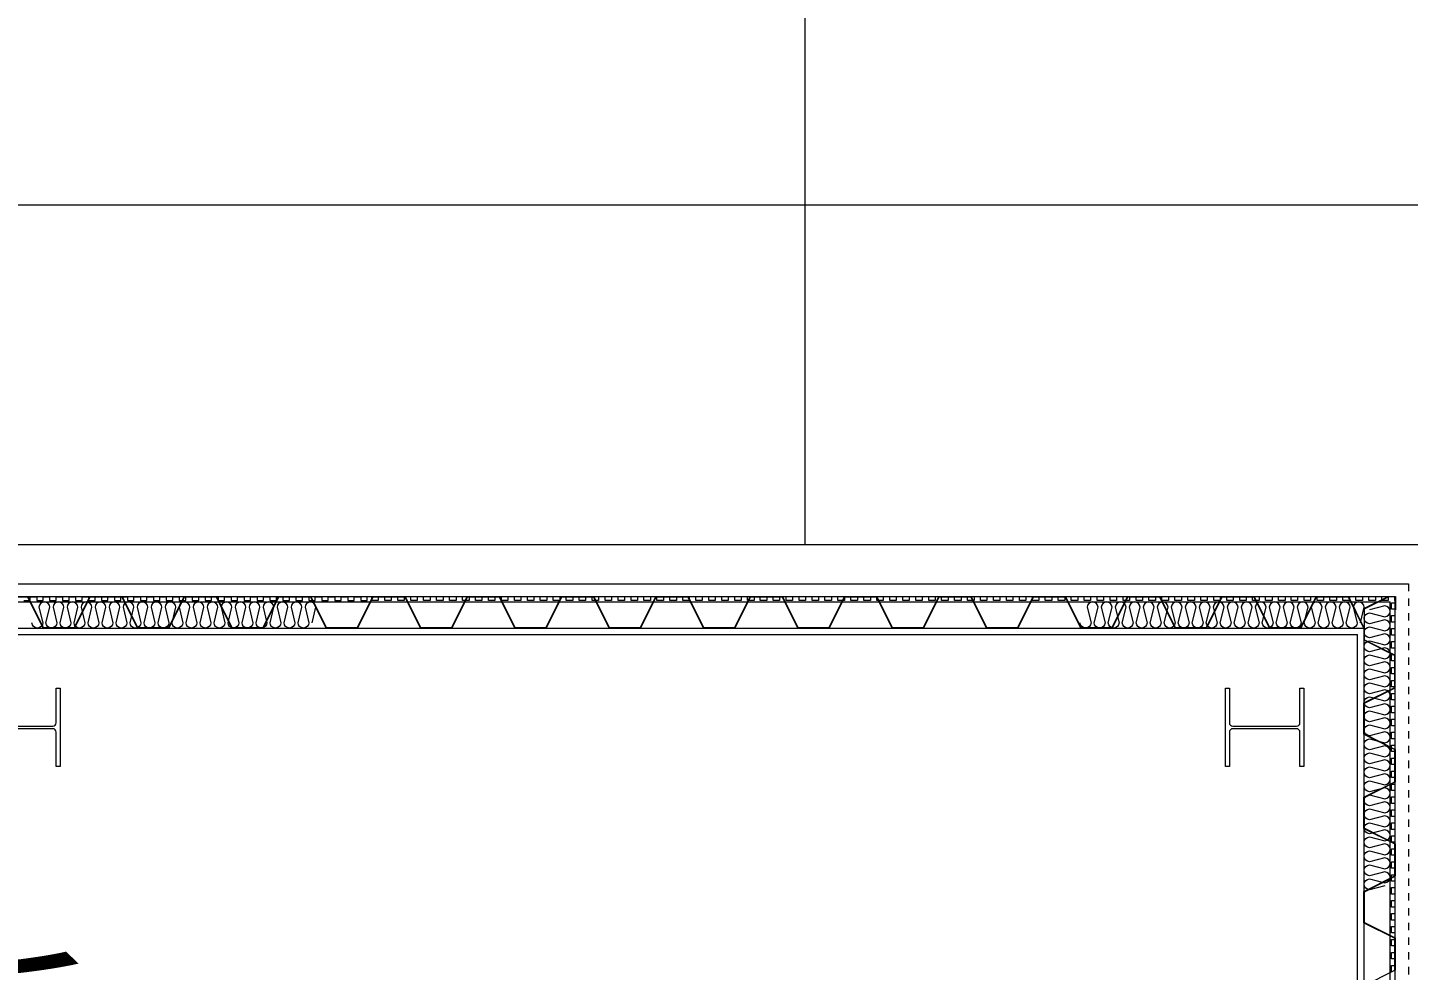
# Model space of a CAD drawing. Extents: x -32000 to 401936, y -48083 to 131250.
# Drawn here: x 9025 to 14310, y 66069 to 69680 of the extents above; entities that cross this region are included whole.
import ezdxf
from ezdxf.enums import TextEntityAlignment as Align

# ---------------------------------------------------------------- set-up
doc = ezdxf.new("R2010")
doc.units = 0
doc.header["$LTSCALE"] = 10
doc.linetypes.add('XFM7P40ICA$0$H12PL4$0$TAI_虛線', pattern=[5.644, 2.822, -2.822])
for name, color, linetype in [('H12PL4$0$A-WALL-EX', 252, 'Continuous'), ('H12PL4$0$A-ZONE', 252, 'Continuous'), ('XFM7P40ICA$0$H12PL4$0$A-CLNG', 252, 'Continuous'), ('XFM7P40ICA$0$H12PL4$0$A-WALL-EX', 252, 'Continuous'), ('XFM7P40ICA$0$H12PL4$0$Hattch', 252, 'Continuous'), ('XFM7P40ICA$0$H12PL4$0$L40_19_GW', 252, 'Continuous'), ('XFM7P40ICA$0$H12PL4$0$L40_19_MEJI', 252, 'Continuous'), ('XFM7P40ICA$0$H12PL4$0$L40_19_SIAGE1', 252, 'Continuous'), ('XFM7P40ICA$0$H12PL4$0$L40_19_SIAGE2', 252, 'Continuous'), ('XFM7P40ICA$0$H12PL4$0$L40_19_SIAGE3', 252, 'Continuous'), ('XFM7P40ICA$0$H12PL4$0$L40_19_STEEL2', 252, 'Continuous'), ('XFM7P40ICA$0$H12PL4$0$L40_19_SUGATA3', 252, 'Continuous')]:
    doc.layers.add(name, color=color, linetype=linetype)
doc.styles.add('H12PL4$0$Standard', font='', dxfattribs={"width": 0.8})
doc.styles.get('H12PL4$0$Standard').set_extended_font_data('Microsoft JhengHei')

# ---------------------------------------------------------------- blocks, each defined once
blk = doc.blocks.new('XFM7P40ICA$0$H12PL4')
at = {"layer": 'XFM7P40ICA$0$H12PL4$0$A-CLNG', "linetype": 'XFM7P40ICA$0$H12PL4$0$TAI_虛線', "lineweight": 0, "flags": 128}
for points in [[(1450, 67550), (14310, 67550)], [(14310, 67550), (14310, 59450)]]:
    blk.add_lwpolyline(points, dxfattribs=at)
at = {"layer": 'XFM7P40ICA$0$H12PL4$0$A-WALL-EX', "lineweight": 0, "flags": 128}
for points in [[(14140, 67500), (1620, 67500)], [(14260, 67500), (14140, 67500)], [(14260, 59500), (14260, 67500)], [(1620, 67380), (14140, 67380)], [(14140, 67380), (14140, 59620)]]:
    blk.add_lwpolyline(points, dxfattribs=at)
at = {"layer": 'XFM7P40ICA$0$H12PL4$0$Hattch', "lineweight": 0}
for p, q in [((8902.2, 67500), (9026, 67500)), ((9085.1, 67380), (9026, 67498.3)), ((9086.2, 67381.7), (9027, 67500)), ((9204.1, 67381.7), (9263.2, 67500)), ((9205.1, 67380), (9264.3, 67498.3)), ((9263.2, 67500), (9387, 67500)), ((9386, 67498.3), (9264.3, 67498.3)), ((9446.2, 67380), (9387, 67498.3)), ((9447.2, 67381.7), (9388, 67500)), ((9565.1, 67381.7), (9624.3, 67500)), ((9566.2, 67380), (9625.3, 67498.3)), ((9624.3, 67500), (9748, 67500)), ((9747, 67498.3), (9625.3, 67498.3)), ((9807.2, 67380), (9748, 67498.3)), ((9808.2, 67381.7), (9749.1, 67500)), ((9926.2, 67381.7), (9985.3, 67500)), ((9927.2, 67380), (9986.4, 67498.3)), ((9985.3, 67500), (10109.1, 67500)), ((10108, 67498.3), (9986.4, 67498.3)), ((10168.2, 67380), (10109.1, 67498.3)), ((10169.3, 67381.7), (10110.1, 67500)), ((10287.2, 67381.7), (10346.4, 67500)), ((10288.2, 67380), (10347.4, 67498.3)), ((10346.4, 67500), (10470.1, 67500)), ((10469.1, 67498.3), (10347.4, 67498.3)), ((10529.3, 67380), (10470.1, 67498.3)), ((10530.3, 67381.7), (10471.1, 67500)), ((10648.2, 67381.7), (10707.4, 67500)), ((10649.3, 67380), (10708.4, 67498.3)), ((10707.4, 67500), (10831.1, 67500)), ((10830.1, 67498.3), (10708.4, 67498.3)), ((10890.3, 67380), (10831.1, 67498.3)), ((10891.3, 67381.7), (10832.2, 67500)), ((11009.3, 67381.7), (11068.4, 67500)), ((11010.3, 67380), (11069.5, 67498.3)), ((11068.4, 67500), (11192.2, 67500)), ((11191.1, 67498.3), (11069.5, 67498.3)), ((11251.3, 67380), (11192.2, 67498.3)), ((11252.4, 67381.7), (11193.2, 67500)), ((11370.3, 67381.7), (11429.5, 67500)), ((11371.3, 67380), (11430.5, 67498.3)), ((11429.5, 67500), (11553.2, 67500)), ((11552.2, 67498.3), (11430.5, 67498.3)), ((11612.4, 67380), (11553.2, 67498.3)), ((11613.4, 67381.7), (11554.3, 67500)), ((11731.3, 67381.7), (11790.5, 67500)), ((11732.4, 67380), (11791.5, 67498.3)), ((11790.5, 67500), (11914.3, 67500)), ((11913.2, 67498.3), (11791.5, 67498.3)), ((11973.4, 67380), (11914.3, 67498.3)), ((11974.5, 67381.7), (11915.3, 67500)), ((12092.4, 67381.7), (12151.5, 67500)), ((12093.4, 67380), (12152.6, 67498.3)), ((12151.5, 67500), (12275.3, 67500)), ((12274.3, 67498.3), (12152.6, 67498.3)), ((12334.5, 67380), (12275.3, 67498.3)), ((12335.5, 67381.7), (12276.3, 67500)), ((12453.4, 67381.7), (12512.6, 67500)), ((12454.5, 67380), (12513.6, 67498.3)), ((12512.6, 67500), (12636.3, 67500)), ((12635.3, 67498.3), (12513.6, 67498.3)), ((12695.5, 67380), (12636.3, 67498.3)), ((12696.5, 67381.7), (12637.4, 67500)), ((12814.5, 67381.7), (12873.6, 67500)), ((12815.5, 67380), (12874.7, 67498.3)), ((12873.6, 67500), (12997.4, 67500)), ((12996.3, 67498.3), (12874.7, 67498.3)), ((13056.5, 67380), (12997.4, 67498.3)), ((13057.6, 67381.7), (12998.4, 67500)), ((13175.5, 67381.7), (13234.7, 67500)), ((13176.5, 67380), (13235.7, 67498.3)), ((13234.7, 67500), (13358.4, 67500)), ((13357.4, 67498.3), (13235.7, 67498.3)), ((13417.6, 67380), (13358.4, 67498.3)), ((13418.6, 67381.7), (13359.5, 67500)), ((13536.5, 67381.7), (13595.7, 67500)), ((13537.6, 67380), (13596.7, 67498.3)), ((13595.7, 67500), (13719.5, 67500)), ((13718.4, 67498.3), (13596.7, 67498.3)), ((13778.6, 67380), (13719.5, 67498.3)), ((13779.7, 67381.7), (13720.5, 67500)), ((13897.6, 67381.7), (13956.7, 67500)), ((13898.6, 67380), (13957.8, 67498.3)), ((13956.7, 67500), (14080.5, 67500)), ((14079.5, 67498.3), (13957.8, 67498.3)), ((14139.7, 67380), (14080.5, 67498.3)), ((14140, 67383.1), (14081.5, 67500)), ((14140, 67455), (14230, 67500)), ((14141.7, 67454), (14233.8, 67500)), ((14141.7, 67381.7), (14141.7, 67454)), ((9205.1, 67380), (9085.1, 67380)), ((9204.1, 67381.7), (9086.2, 67381.7)), ((9566.2, 67380), (9446.2, 67380)), ((9565.1, 67381.7), (9447.2, 67381.7)), ((9927.2, 67380), (9807.2, 67380)), ((9926.2, 67381.7), (9808.2, 67381.7)), ((10288.2, 67380), (10168.2, 67380)), ((10287.2, 67381.7), (10169.3, 67381.7)), ((10649.3, 67380), (10529.3, 67380)), ((10648.2, 67381.7), (10530.3, 67381.7)), ((11010.3, 67380), (10890.3, 67380)), ((11009.3, 67381.7), (10891.3, 67381.7)), ((11371.3, 67380), (11251.3, 67380)), ((11370.3, 67381.7), (11252.4, 67381.7)), ((11732.4, 67380), (11612.4, 67380)), ((11731.3, 67381.7), (11613.4, 67381.7)), ((12093.4, 67380), (11973.4, 67380)), ((12092.4, 67381.7), (11974.5, 67381.7)), ((12454.5, 67380), (12334.5, 67380)), ((12453.4, 67381.7), (12335.5, 67381.7)), ((12815.5, 67380), (12695.5, 67380)), ((12814.5, 67381.7), (12696.5, 67381.7)), ((13176.5, 67380), (13056.5, 67380)), ((13175.5, 67381.7), (13057.6, 67381.7)), ((13537.6, 67380), (13417.6, 67380)), ((13536.5, 67381.7), (13418.6, 67381.7)), ((13898.6, 67380), (13778.6, 67380)), ((13897.6, 67381.7), (13779.7, 67381.7)), ((14141.7, 67380), (14141.7, 67381.7)), ((14141.7, 67336), (14141.7, 67380)), ((14140, 67335), (14258.3, 67275.8)), ((14141.7, 67336), (14260, 67276.9)), ((14258.3, 67154.2), (14258.3, 67275.8)), ((14140, 67094), (14258.3, 67153.1)), ((14141.7, 67092.9), (14260, 67152.1)), ((14140, 66974), (14140, 67094)), ((14141.7, 66975), (14141.7, 67092.9)), ((14140, 66974), (14258.3, 66914.8)), ((14141.7, 66975), (14260, 66915.8)), ((14258.3, 66793.1), (14258.3, 66914.8)), ((14260, 66915.8), (14260, 66792.1)), ((14140, 66732.9), (14258.3, 66792.1)), ((14141.7, 66731.9), (14260, 66791)), ((14140, 66612.9), (14140, 66732.9)), ((14141.7, 66614), (14141.7, 66731.9)), ((14140, 66612.9), (14258.3, 66553.8)), ((14141.7, 66614), (14260, 66554.8)), ((14258.3, 66432.1), (14258.3, 66553.8)), ((14260, 66554.8), (14260, 66431)), ((14140, 66371.9), (14258.3, 66431)), ((14141.7, 66370.8), (14260, 66430)), ((14140, 66251.9), (14140, 66371.9)), ((14141.7, 66252.9), (14141.7, 66370.8)), ((14140, 66251.9), (14258.3, 66192.7)), ((14141.7, 66252.9), (14260, 66193.8)), ((14258.3, 66071), (14258.3, 66192.7)), ((14260, 66193.8), (14260, 66070)), ((14140, 66010.8), (14258.3, 66070))]:
    blk.add_line(p, q, dxfattribs=at)
at = {"layer": 'XFM7P40ICA$0$H12PL4$0$L40_19_GW', "lineweight": 0, "flags": 128}
for points in [[(10114.2, 67401.1), (10128.6, 67459.9, 1), (10087.4, 67459.9), (10101.8, 67401.1, -1), (10060.6, 67401.1), (10075, 67459.9, 1), (10033.8, 67459.9), (10048.2, 67401.1, -1), (10007, 67401.1), (10021.4, 67459.9, 1), (9980.2, 67459.9), (9994.6, 67401.1, -1), (9953.4, 67401.1), (9967.8, 67459.9, 1), (9926.6, 67459.9), (9941, 67401.1, -1), (9899.8, 67401.1), (9914.2, 67459.9, 1), (9873, 67459.9), (9887.4, 67401.1, -1), (9846.2, 67401.1), (9860.6, 67459.9, 1), (9819.4, 67459.9), (9833.8, 67401.1, -1), (9792.6, 67401.1), (9807, 67459.9, 1), (9765.8, 67459.9), (9780.2, 67401.1, -1), (9739, 67401.1), (9753.4, 67459.9, 1), (9712.2, 67459.9), (9726.6, 67401.1, -1), (9685.4, 67401.1), (9699.8, 67459.9, 1), (9658.6, 67459.9), (9673, 67401.1, -1), (9631.8, 67401.1), (9646.2, 67459.9, 1), (9605, 67459.9), (9619.4, 67401.1, -1), (9578.2, 67401.1), (9592.6, 67459.9, 1), (9551.4, 67459.9), (9565.8, 67401.1, -1), (9524.6, 67401.1), (9539, 67459.9, 1), (9497.8, 67459.9), (9512.2, 67401.1, -1), (9471, 67401.1), (9485.4, 67459.9, 1), (9444.2, 67459.9), (9458.6, 67401.1, -1), (9417.4, 67401.1), (9431.8, 67459.9, 1), (9390.6, 67459.9), (9405, 67401.1, -1), (9363.8, 67401.1), (9378.2, 67459.9, 1), (9337, 67459.9), (9351.4, 67401.1, -1), (9310.2, 67401.1), (9324.6, 67459.9, 1), (9283.4, 67459.9), (9297.8, 67401.1, -1), (9256.6, 67401.1), (9271, 67459.9, 1), (9229.8, 67459.9), (9244.2, 67401.1, -1), (9203, 67401.1), (9217.4, 67459.9, 1), (9176.2, 67459.9), (9190.6, 67401.1, -1), (9149.4, 67401.1), (9163.8, 67459.9, 1), (9122.6, 67459.9), (9137, 67401.1, -1), (9095.8, 67401.1), (9110.2, 67459.9, 1), (9069, 67459.9), (9083.4, 67401.1, -1), (9042.2, 67401.1)], [(14126.1, 67401.1), (14140.5, 67459.9, 1), (14099.3, 67459.9), (14113.7, 67401.1, -1), (14072.5, 67401.1), (14086.9, 67459.9, 1), (14045.7, 67459.9), (14060.1, 67401.1, -1), (14018.9, 67401.1), (14033.3, 67459.9, 1), (13992.1, 67459.9), (14006.5, 67401.1, -1), (13965.3, 67401.1), (13979.7, 67459.9, 1), (13938.5, 67459.9), (13952.9, 67401.1, -1), (13911.7, 67401.1), (13926.1, 67459.9, 1), (13884.9, 67459.9), (13899.3, 67401.1, -1), (13858.1, 67401.1), (13872.5, 67459.9, 1), (13831.3, 67459.9), (13845.7, 67401.1, -1), (13804.5, 67401.1), (13818.9, 67459.9, 1), (13777.7, 67459.9), (13792.1, 67401.1, -1), (13750.9, 67401.1), (13765.3, 67459.9, 1), (13724.1, 67459.9), (13738.5, 67401.1, -1), (13697.3, 67401.1), (13711.7, 67459.9, 1), (13670.5, 67459.9), (13684.9, 67401.1, -1), (13643.7, 67401.1), (13658.1, 67459.9, 1), (13616.9, 67459.9), (13631.3, 67401.1, -1), (13590.1, 67401.1), (13604.5, 67459.9, 1), (13563.3, 67459.9), (13577.7, 67401.1, -1), (13536.5, 67401.1), (13550.9, 67459.9, 1), (13509.7, 67459.9), (13524.1, 67401.1, -1), (13482.9, 67401.1), (13497.3, 67459.9, 1), (13456.1, 67459.9), (13470.5, 67401.1, -1), (13429.3, 67401.1), (13443.7, 67459.9, 1), (13402.5, 67459.9), (13416.9, 67401.1, -1), (13375.7, 67401.1), (13390.1, 67459.9, 1), (13348.9, 67459.9), (13363.3, 67401.1, -1), (13322.1, 67401.1), (13336.5, 67459.9, 1), (13295.3, 67459.9), (13309.7, 67401.1, -1), (13268.5, 67401.1), (13282.9, 67459.9, 1), (13241.7, 67459.9), (13256.1, 67401.1, -1), (13214.9, 67401.1), (13229.3, 67459.9, 1), (13188.1, 67459.9), (13202.5, 67401.1, -1), (13161.3, 67401.1), (13175.7, 67459.9, 1), (13134.5, 67459.9), (13148.9, 67401.1, -1), (13107.7, 67401.1), (13122.1, 67459.9, 1), (13080.9, 67459.9), (13095.3, 67401.1, -1), (13054.1, 67401.1)], [(14219.9, 66393), (14161.1, 66378.6, -1), (14161.1, 66419.8), (14219.9, 66405.4, 1), (14219.9, 66446.6), (14161.1, 66432.2, -1), (14161.1, 66473.4), (14219.9, 66459, 1), (14219.9, 66500.2), (14161.1, 66485.8, -1), (14161.1, 66527), (14219.9, 66512.6, 1), (14219.9, 66553.8), (14161.1, 66539.4, -1), (14161.1, 66580.6), (14219.9, 66566.2, 1), (14219.9, 66607.4), (14161.1, 66593, -1), (14161.1, 66634.2), (14219.9, 66619.8, 1), (14219.9, 66661), (14161.1, 66646.6, -1), (14161.1, 66687.8), (14219.9, 66673.4, 1), (14219.9, 66714.6), (14161.1, 66700.2, -1), (14161.1, 66741.4), (14219.9, 66727, 1), (14219.9, 66768.2), (14161.1, 66753.8, -1), (14161.1, 66795), (14219.9, 66780.6, 1), (14219.9, 66821.8), (14161.1, 66807.4, -1), (14161.1, 66848.6), (14219.9, 66834.2, 1), (14219.9, 66875.4), (14161.1, 66861, -1), (14161.1, 66902.2), (14219.9, 66887.8, 1), (14219.9, 66929), (14161.1, 66914.6, -1), (14161.1, 66955.8), (14219.9, 66941.4, 1), (14219.9, 66982.6), (14161.1, 66968.2, -1), (14161.1, 67009.4), (14219.9, 66995, 1), (14219.9, 67036.2), (14161.1, 67021.8, -1), (14161.1, 67063), (14219.9, 67048.6, 1), (14219.9, 67089.8), (14161.1, 67075.4, -1), (14161.1, 67116.6), (14219.9, 67102.2, 1), (14219.9, 67143.4), (14161.1, 67129, -1), (14161.1, 67170.2), (14219.9, 67155.8, 1), (14219.9, 67197), (14161.1, 67182.6, -1), (14161.1, 67223.8), (14219.9, 67209.4, 1), (14219.9, 67250.6), (14161.1, 67236.2, -1), (14161.1, 67277.4), (14219.9, 67263, 1), (14219.9, 67304.2), (14161.1, 67289.8, -1), (14161.1, 67331), (14219.9, 67316.6, 1), (14219.9, 67357.8), (14161.1, 67343.4, -1), (14161.1, 67384.6), (14219.9, 67370.2, 1), (14219.9, 67411.4), (14161.1, 67397, -1), (14161.1, 67438.2), (14219.9, 67423.8, 1), (14219.9, 67465), (14161.1, 67450.6)]]:
    blk.add_lwpolyline(points, format="xyb", dxfattribs=at)
at = {"layer": 'XFM7P40ICA$0$H12PL4$0$L40_19_MEJI', "lineweight": 0}
for p, q in [((12000, 82050), (12000, 67700)), ((17300, 69000), (4350, 69000))]:
    blk.add_line(p, q, dxfattribs=at)
at = {"layer": 'XFM7P40ICA$0$H12PL4$0$L40_19_SIAGE1', "lineweight": 0}
for p in [(4075, 67355.5), (14115.5, 60600)]:
    blk.add_line(p, (14115.5, 67355.5), dxfattribs=at)
at = {"layer": 'XFM7P40ICA$0$H12PL4$0$L40_19_SIAGE1', "lineweight": 0, "flags": 128}
blk.add_lwpolyline([(14210.4, 67501.2), (14261.2, 67501.2), (14261.2, 67450.4)], dxfattribs=at)
blk.add_lwpolyline([(14210.4, 67501.2), (14261.2, 67501.2), (14261.2, 67450.4)], dxfattribs=at)
at = {"layer": 'XFM7P40ICA$0$H12PL4$0$L40_19_SIAGE2', "lineweight": 0, "flags": 128}
for points in [[(9010.6, 67485.5), (9035.4, 67485.5), (9035.4, 67500), (9060.2, 67500), (9060.2, 67485.5), (9085, 67485.5), (9085, 67500), (9109.8, 67500), (9109.8, 67485.5), (9134.6, 67485.5), (9134.6, 67500), (9159.4, 67500), (9159.4, 67485.5), (9184.2, 67485.5), (9184.2, 67500), (9209, 67500), (9209, 67485.5), (9233.8, 67485.5), (9233.8, 67500), (9258.6, 67500), (9258.6, 67485.5), (9283.4, 67485.5), (9283.4, 67500), (9308.2, 67500), (9308.2, 67485.5), (9333, 67485.5), (9333, 67500), (9357.8, 67500), (9357.8, 67485.5), (9382.6, 67485.5), (9382.6, 67500), (9407.4, 67500), (9407.4, 67485.5), (9432.2, 67485.5), (9432.2, 67500), (9457, 67500), (9457, 67485.5), (9481.8, 67485.5), (9481.8, 67500), (9506.6, 67500), (9506.6, 67485.5), (9531.4, 67485.5), (9531.4, 67500), (9556.2, 67500), (9556.2, 67485.5), (9581, 67485.5), (9581, 67500), (9605.8, 67500), (9605.8, 67485.5), (9630.6, 67485.5), (9630.6, 67500), (9655.4, 67500), (9655.4, 67485.5), (9680.2, 67485.5), (9680.2, 67500), (9705, 67500), (9705, 67485.5), (9729.8, 67485.5), (9729.8, 67500), (9754.6, 67500), (9754.6, 67485.5), (9779.4, 67485.5), (9779.4, 67500), (9804.2, 67500), (9804.2, 67485.5), (9829, 67485.5), (9829, 67500), (9853.8, 67500), (9853.8, 67485.5), (9878.6, 67485.5), (9878.6, 67500), (9903.4, 67500), (9903.4, 67485.5), (9928.2, 67485.5), (9928.2, 67500), (9953, 67500), (9953, 67485.5), (9977.8, 67485.5), (9977.8, 67500), (10002.6, 67500), (10002.6, 67485.5), (10027.4, 67485.5), (10027.4, 67500), (10052.2, 67500), (10052.2, 67485.5), (10077, 67485.5), (10077, 67500), (10101.8, 67500), (10101.8, 67485.5), (10126.6, 67485.5), (10126.6, 67500), (10151.4, 67500), (10151.4, 67485.5), (10176.2, 67485.5), (10176.2, 67500), (10201, 67500), (10201, 67485.5), (10225.8, 67485.5), (10225.8, 67500), (10250.6, 67500), (10250.6, 67485.5), (10275.4, 67485.5), (10275.4, 67500), (10300.2, 67500), (10300.2, 67485.5), (10325, 67485.5), (10325, 67500)], [(14258, 67485.5), (14258, 67500), (14233.2, 67500), (14233.2, 67485.5), (14208.4, 67485.5), (14208.4, 67500), (14183.6, 67500), (14183.6, 67485.5), (14158.8, 67485.5), (14158.8, 67500), (14134, 67500), (14134, 67485.5), (14109.2, 67485.5), (14109.2, 67500), (14084.4, 67500), (14084.4, 67485.5), (14059.6, 67485.5), (14059.6, 67500), (14034.8, 67500), (14034.8, 67485.5), (14010, 67485.5), (14010, 67500), (13985.2, 67500), (13985.2, 67485.5), (13960.4, 67485.5), (13960.4, 67500), (13935.6, 67500), (13935.6, 67485.5), (13910.8, 67485.5), (13910.8, 67500), (13886, 67500), (13886, 67485.5), (13861.2, 67485.5), (13861.2, 67500), (13838, 67500), (13838, 67485.5), (13813.2, 67485.5), (13813.2, 67500), (13788.4, 67500), (13788.4, 67485.5), (13763.6, 67485.5), (13763.6, 67500), (13738.8, 67500), (13738.8, 67485.5), (13714, 67485.5), (13714, 67500), (13689.2, 67500), (13689.2, 67485.5), (13664.4, 67485.5), (13664.4, 67500), (13639.6, 67500), (13639.6, 67485.5), (13614.8, 67485.5), (13614.8, 67500), (13590, 67500), (13590, 67485.5), (13565.2, 67485.5), (13565.2, 67500), (13540.4, 67500), (13540.4, 67485.5), (13515.6, 67485.5), (13515.6, 67500), (13490.8, 67500), (13490.8, 67485.5), (13466, 67485.5), (13466, 67500), (13441.2, 67500), (13441.2, 67485.5), (13416.4, 67485.5), (13416.4, 67500), (13391.6, 67500), (13391.6, 67485.5), (13366.8, 67485.5), (13366.8, 67500), (13342, 67500), (13342, 67485.5), (13317.2, 67485.5), (13317.2, 67500), (13292.4, 67500), (13292.4, 67485.5), (13267.6, 67485.5), (13267.6, 67500), (13242.8, 67500), (13242.8, 67485.5), (13218, 67485.5), (13218, 67500), (13193.2, 67500), (13193.2, 67485.5), (13168.4, 67485.5), (13168.4, 67500), (13143.6, 67500), (13143.6, 67485.5), (13118.8, 67485.5), (13118.8, 67500), (13094, 67500), (13094, 67485.5), (13069.2, 67485.5), (13069.2, 67500), (13044.4, 67500), (13044.4, 67485.5), (13019.6, 67485.5), (13019.6, 67500), (12994.8, 67500), (12994.8, 67485.5), (12970, 67485.5), (12970, 67500), (12945.2, 67500), (12945.2, 67485.5), (12920.4, 67485.5), (12920.4, 67500), (12895.6, 67500), (12895.6, 67485.5), (12870.8, 67485.5), (12870.8, 67500), (12846, 67500), (12846, 67485.5), (12821.2, 67485.5), (12821.2, 67500), (12796.4, 67500), (12796.4, 67485.5), (12771.6, 67485.5), (12771.6, 67500), (12746.8, 67500), (12746.8, 67485.5), (12722, 67485.5), (12722, 67500), (12697.2, 67500), (12697.2, 67485.5), (12672.4, 67485.5), (12672.4, 67500), (12647.6, 67500), (12647.6, 67485.5), (12622.8, 67485.5), (12622.8, 67500), (12598, 67500), (12598, 67485.5), (12573.2, 67485.5), (12573.2, 67500), (12548.4, 67500), (12548.4, 67485.5), (12523.6, 67485.5), (12523.6, 67500), (12498.8, 67500), (12498.8, 67485.5), (12474, 67485.5), (12474, 67500), (12449.2, 67500), (12449.2, 67485.5), (12424.4, 67485.5), (12424.4, 67500), (12399.6, 67500), (12399.6, 67485.5), (12374.8, 67485.5), (12374.8, 67500), (12350, 67500), (12350, 67485.5), (12325.2, 67485.5), (12325.2, 67500), (12300.4, 67500), (12300.4, 67485.5), (12275.6, 67485.5), (12275.6, 67500), (12250.8, 67500), (12250.8, 67485.5), (12226, 67485.5), (12226, 67500), (12201.2, 67500), (12201.2, 67485.5), (12176.4, 67485.5), (12176.4, 67500), (12151.6, 67500), (12151.6, 67485.5), (12126.8, 67485.5), (12126.8, 67500), (12102, 67500), (12102, 67485.5), (12077.2, 67485.5), (12077.2, 67500), (12052.4, 67500), (12052.4, 67485.5), (12027.6, 67485.5), (12027.6, 67500), (12002.8, 67500), (12002.8, 67485.5), (11978, 67485.5), (11978, 67500), (11953.2, 67500), (11953.2, 67485.5), (11928.4, 67485.5), (11928.4, 67500), (11903.6, 67500), (11903.6, 67485.5), (11878.8, 67485.5), (11878.8, 67500), (11854, 67500), (11854, 67485.5), (11829.2, 67485.5), (11829.2, 67500), (11806, 67500), (11806, 67485.5), (11781.2, 67485.5), (11781.2, 67500), (11756.4, 67500), (11756.4, 67485.5), (11731.6, 67485.5), (11731.6, 67500), (11706.8, 67500), (11706.8, 67485.5), (11682, 67485.5), (11682, 67500), (11657.2, 67500), (11657.2, 67485.5), (11632.4, 67485.5), (11632.4, 67500), (11607.6, 67500), (11607.6, 67485.5), (11582.8, 67485.5), (11582.8, 67500), (11558, 67500), (11558, 67485.5), (11533.2, 67485.5), (11533.2, 67500), (11508.4, 67500), (11508.4, 67485.5), (11483.6, 67485.5), (11483.6, 67500), (11458.8, 67500), (11458.8, 67485.5), (11434, 67485.5), (11434, 67500), (11409.2, 67500), (11409.2, 67485.5), (11384.4, 67485.5), (11384.4, 67500), (11359.6, 67500), (11359.6, 67485.5), (11334.8, 67485.5), (11334.8, 67500), (11310, 67500), (11310, 67485.5), (11285.2, 67485.5), (11285.2, 67500), (11260.4, 67500), (11260.4, 67485.5), (11235.6, 67485.5), (11235.6, 67500), (11210.8, 67500), (11210.8, 67485.5), (11186, 67485.5), (11186, 67500), (11161.2, 67500), (11161.2, 67485.5), (11136.4, 67485.5), (11136.4, 67500), (11111.6, 67500), (11111.6, 67485.5), (11086.8, 67485.5), (11086.8, 67500), (11062, 67500), (11062, 67485.5), (11037.2, 67485.5), (11037.2, 67500), (11012.4, 67500), (11012.4, 67485.5), (10987.6, 67485.5), (10987.6, 67500), (10962.8, 67500), (10962.8, 67485.5), (10938, 67485.5), (10938, 67500), (10913.2, 67500), (10913.2, 67485.5), (10888.4, 67485.5), (10888.4, 67500), (10863.6, 67500), (10863.6, 67485.5), (10838.8, 67485.5), (10838.8, 67500), (10814, 67500), (10814, 67485.5), (10789.2, 67485.5), (10789.2, 67500), (10764.4, 67500), (10764.4, 67485.5), (10739.6, 67485.5), (10739.6, 67500), (10714.8, 67500), (10714.8, 67485.5), (10690, 67485.5), (10690, 67500), (10665.2, 67500), (10665.2, 67485.5), (10640.4, 67485.5), (10640.4, 67500), (10615.6, 67500), (10615.6, 67485.5), (10590.8, 67485.5), (10590.8, 67500), (10566, 67500), (10566, 67485.5), (10541.2, 67485.5), (10541.2, 67500), (10516.4, 67500), (10516.4, 67485.5), (10491.6, 67485.5), (10491.6, 67500), (10466.8, 67500), (10466.8, 67485.5), (10442, 67485.5), (10442, 67500), (10417.2, 67500), (10417.2, 67485.5), (10392.4, 67485.5), (10392.4, 67500), (10367.6, 67500), (10367.6, 67485.5), (10342.8, 67485.5), (10342.8, 67500), (10325, 67500)], [(14245.5, 66064), (14245.5, 66088.8), (14260, 66088.8), (14260, 66113.6), (14245.5, 66113.6), (14245.5, 66138.4), (14260, 66138.4), (14260, 66163.2), (14245.5, 66163.2), (14245.5, 66188), (14260, 66188), (14260, 66212.8), (14245.5, 66212.8), (14245.5, 66237.6), (14260, 66237.6), (14260, 66262.4), (14245.5, 66262.4), (14245.5, 66287.2), (14260, 66287.2), (14260, 66312), (14245.5, 66312), (14245.5, 66336.8), (14260, 66336.8), (14260, 66361.6), (14245.5, 66361.6), (14245.5, 66386.4), (14260, 66386.4), (14260, 66411.2), (14245.5, 66411.2), (14245.5, 66436), (14260, 66436), (14260, 66460.8), (14245.5, 66460.8), (14245.5, 66485.6), (14260, 66485.6), (14260, 66510.4), (14245.5, 66510.4), (14245.5, 66535.2), (14260, 66535.2), (14260, 66560), (14245.5, 66560), (14245.5, 66584.8), (14260, 66584.8), (14260, 66609.6), (14245.5, 66609.6), (14245.5, 66634.4), (14260, 66634.4), (14260, 66659.2), (14245.5, 66659.2), (14245.5, 66684), (14260, 66684), (14260, 66708.8), (14245.5, 66708.8), (14245.5, 66733.6), (14260, 66733.6), (14260, 66758.4), (14245.5, 66758.4), (14245.5, 66783.2), (14260, 66783.2), (14260, 66808), (14245.5, 66808), (14245.5, 66832.8), (14260, 66832.8), (14260, 66857.6), (14245.5, 66857.6), (14245.5, 66882.4), (14260, 66882.4), (14260, 66907.2), (14245.5, 66907.2), (14245.5, 66932), (14260, 66932), (14260, 66956.8), (14245.5, 66956.8), (14245.5, 66981.6), (14260, 66981.6), (14260, 67006.4), (14245.5, 67006.4), (14245.5, 67031.2), (14260, 67031.2), (14260, 67056), (14245.5, 67056), (14245.5, 67080.8), (14260, 67080.8), (14260, 67105.6), (14245.5, 67105.6), (14245.5, 67130.4), (14260, 67130.4), (14260, 67155.2), (14245.5, 67155.2), (14245.5, 67180), (14260, 67180), (14260, 67204.8), (14245.5, 67204.8), (14245.5, 67229.6), (14260, 67229.6), (14260, 67254.4), (14245.5, 67254.4), (14245.5, 67279.2), (14260, 67279.2), (14260, 67304), (14245.5, 67304), (14245.5, 67328.8), (14260, 67328.8), (14260, 67353.6), (14245.5, 67353.6), (14245.5, 67378.4), (14260, 67378.4), (14260, 67403.2), (14245.5, 67403.2), (14245.5, 67428), (14260, 67428), (14260, 67452.8), (14245.5, 67452.8), (14245.5, 67477.6), (14260, 67477.6), (14260, 67500.8)]]:
    blk.add_lwpolyline(points, dxfattribs=at)
at = {"layer": 'XFM7P40ICA$0$H12PL4$0$L40_19_SIAGE3', "lineweight": 0}
for p, q in [((3670, 67480.5), (14240.5, 67480.5)), ((14240.5, 59519.5), (14240.5, 67480.5)), ((3670, 67380.5), (14140.5, 67380.5)), ((14140.5, 59619.5), (14140.5, 67380.5))]:
    blk.add_line(p, q, dxfattribs=at)
at = {"layer": 'XFM7P40ICA$0$H12PL4$0$L40_19_STEEL2', "lineweight": 0, "flags": 128}
for points in [[(8850, 66850), (8850, 67150), (8865, 67150), (8865, 67018, 0.414214), (8878, 67005), (9122, 67005, 0.414214), (9135, 67018), (9135, 67150), (9150, 67150), (9150, 66850), (9135, 66850), (9135, 66982, 0.414214), (9122, 66995), (8878, 66995, 0.414214), (8865, 66982), (8865, 66850)], [(13610, 66850), (13610, 67150), (13625, 67150), (13625, 67018, 0.414214), (13638, 67005), (13882, 67005, 0.414214), (13895, 67018), (13895, 67150), (13910, 67150), (13910, 66850), (13895, 66850), (13895, 66982, 0.414214), (13882, 66995), (13638, 66995, 0.414214), (13625, 66982), (13625, 66850)]]:
    blk.add_lwpolyline(points, format="xyb", close=True, dxfattribs=at)
at = {"layer": 'XFM7P40ICA$0$H12PL4$0$L40_19_SUGATA3', "lineweight": 0}
for p, q in [((1300, 67700), (14460, 67700)), ((1450, 67550), (14310, 67550))]:
    blk.add_line(p, q, dxfattribs=at)
blk = doc.blocks.new('XFM7P40ICA')
blk.add_blockref('XFM7P40ICA$0$H12PL4', (0, 0))
blk = doc.blocks.new('H12PL4')
at = {"layer": 'H12PL4$0$A-WALL-EX', "lineweight": 0, "flags": 128}
for points in [[(14140, 67500), (3600, 67500)], [(14260, 67500), (14140, 67500)], [(14260, 59500), (14260, 67500)], [(3600, 67380), (14140, 67380)], [(14140, 67380), (14140, 59620)]]:
    blk.add_lwpolyline(points, dxfattribs=at)
at = {"layer": 'H12PL4$0$A-ZONE', "style": 'H12PL4$0$Standard'}
blk.add_text('電梯機房', height=600, dxfattribs=at).set_placement((7705.01, 66054.68), align=Align.TOP_CENTER)

msp = doc.modelspace()

# ---------------------------------------------------------------- block references
msp.add_blockref('XFM7P40ICA', (0, 0))

# ---------------------------------------------------------------- next in the draw order: block references
msp.add_blockref('H12PL4', (0, 0))

doc.saveas('drawing.dxf')
